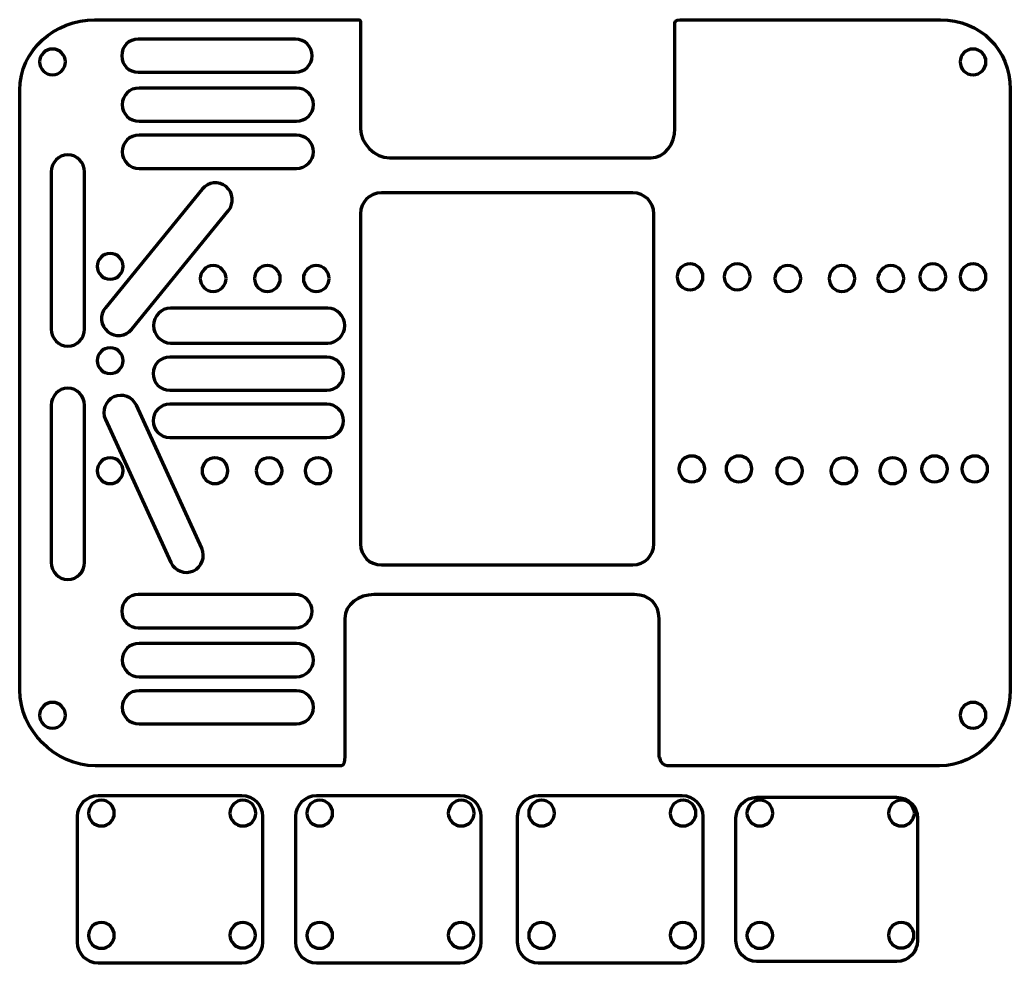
# Model space of a CAD drawing. Header units: inches. Extents: x -3.2 to 16.9, y -19 to 15.7.
# Drawn here: x -3.25 to 16.76, y -19.05 to 0 of the extents above; entities that cross this region are included whole.
import ezdxf

# ---------------------------------------------------------------- set-up
doc = ezdxf.new("R2010")
doc.units = ezdxf.units.IN
doc.header["$MEASUREMENT"] = 0
doc.layers.add('Layer 1', color=7, linetype='Continuous')

msp = doc.modelspace()

# ---------------------------------------------------------------- linework, layer by layer
at = {"layer": 'Layer 1', "color": 7, "lineweight": 70, "true_color": 0xffffff}
for points, knots in [([(15.35, 0), (15.35, 0), (10.145, 0), (10.145, 0), (10.081, 0), (9.984, 0.002), (9.984, -0.062), (9.984, -0.062), (9.984, -2.201), (9.984, -2.201), (9.984, -2.495), (9.791, -2.787), (9.497, -2.787), (9.497, -2.787), (4.219, -2.787), (4.219, -2.787), (3.923, -2.787), (3.634, -2.491), (3.634, -2.195), (3.634, -2.195), (3.634, -0.062), (3.634, -0.062), (3.634, 0.002), (3.629, 0), (3.566, 0), (3.566, 0), (-1.727, 0), (-1.727, 0), (-2.537, 0), (-3.246, -0.609), (-3.246, -1.419), (-3.246, -1.419), (-3.246, -13.531), (-3.246, -13.531), (-3.246, -14.345), (-2.533, -15.064), (-1.72, -15.064), (-1.72, -15.064), (3.248, -15.064), (3.248, -15.064), (3.315, -15.064), (3.316, -14.955), (3.316, -14.888), (3.316, -14.888), (3.316, -14.888), (3.316, -14.887), (3.316, -14.887), (3.316, -12.098), (3.316, -12.098), (3.316, -11.798), (3.607, -11.606), (3.907, -11.606), (3.907, -11.606), (9.169, -11.606), (9.169, -11.606), (9.468, -11.606), (9.666, -11.798), (9.666, -12.098), (9.666, -12.098), (9.666, -14.887), (9.666, -14.887), (9.666, -14.891), (9.689, -14.921), (9.69, -14.925), (9.692, -14.988), (9.765, -15.064), (9.827, -15.064), (9.827, -15.064), (15.324, -15.064), (15.324, -15.064), (16.138, -15.064), (16.757, -14.345), (16.757, -13.531), (16.757, -13.531), (16.757, -1.401), (16.757, -1.401), (16.757, -0.598), (16.153, 0), (15.35, 0)], [0, 0, 0, 0, 1, 1, 1, 2, 2, 2, 3, 3, 3, 4, 4, 4, 5, 5, 5, 6, 6, 6, 7, 7, 7, 8, 8, 8, 9, 9, 9, 10, 10, 10, 11, 11, 11, 12, 12, 12, 13, 13, 13, 14, 14, 14, 15, 15, 15, 16, 16, 16, 17, 17, 17, 18, 18, 18, 19, 19, 19, 20, 20, 20, 21, 21, 21, 22, 22, 22, 23, 23, 23, 24, 24, 24, 25, 25, 25, 26, 26, 26, 26]), ([(-0.853, -0.388), (-0.853, -0.388), (2.322, -0.388), (2.322, -0.388), (2.507, -0.388), (2.657, -0.538), (2.657, -0.723), (2.657, -0.908), (2.507, -1.058), (2.322, -1.058), (2.322, -1.058), (-0.853, -1.058), (-0.853, -1.058), (-1.038, -1.058), (-1.188, -0.908), (-1.188, -0.723), (-1.188, -0.538), (-1.038, -0.388), (-0.853, -0.388)], [0, 0, 0, 0, 1, 1, 1, 2, 2, 2, 3, 3, 3, 4, 4, 4, 5, 5, 5, 6, 6, 6, 6]), ([(-2.585, -0.588), (-2.441, -0.588), (-2.324, -0.705), (-2.324, -0.849), (-2.324, -0.993), (-2.441, -1.11), (-2.585, -1.11), (-2.729, -1.11), (-2.846, -0.993), (-2.846, -0.849), (-2.846, -0.705), (-2.729, -0.588), (-2.585, -0.588)], [0, 0, 0, 0, 1, 1, 1, 2, 2, 2, 3, 3, 3, 4, 4, 4, 4]), ([(16.006, -0.588), (16.15, -0.588), (16.267, -0.705), (16.267, -0.849), (16.267, -0.993), (16.15, -1.11), (16.006, -1.11), (15.862, -1.11), (15.745, -0.993), (15.745, -0.849), (15.745, -0.705), (15.862, -0.588), (16.006, -0.588)], [0, 0, 0, 0, 1, 1, 1, 2, 2, 2, 3, 3, 3, 4, 4, 4, 4]), ([(2.34, -2.046), (2.34, -2.046), (-0.835, -2.046), (-0.835, -2.046), (-1.024, -2.046), (-1.179, -1.9), (-1.179, -1.711), (-1.179, -1.522), (-1.024, -1.376), (-0.835, -1.376), (-0.835, -1.376), (2.34, -1.376), (2.34, -1.376), (2.529, -1.376), (2.684, -1.522), (2.684, -1.711), (2.684, -1.9), (2.529, -2.046), (2.34, -2.046)], [0, 0, 0, 0, 1, 1, 1, 2, 2, 2, 3, 3, 3, 4, 4, 4, 5, 5, 5, 6, 6, 6, 6]), ([(-0.835, -2.999), (-1.024, -2.999), (-1.179, -2.853), (-1.179, -2.663), (-1.179, -2.474), (-1.024, -2.328), (-0.835, -2.328), (-0.835, -2.328), (2.34, -2.328), (2.34, -2.328), (2.529, -2.328), (2.684, -2.474), (2.684, -2.663), (2.684, -2.853), (2.529, -2.999), (2.34, -2.999), (2.34, -2.999), (-0.835, -2.999), (-0.835, -2.999)], [0, 0, 0, 0, 1, 1, 1, 2, 2, 2, 3, 3, 3, 4, 4, 4, 5, 5, 5, 6, 6, 6, 6]), ([(-1.94, -6.244), (-1.94, -6.433), (-2.086, -6.588), (-2.275, -6.588), (-2.465, -6.588), (-2.611, -6.433), (-2.611, -6.244), (-2.611, -6.244), (-2.611, -3.069), (-2.611, -3.069), (-2.611, -2.88), (-2.465, -2.725), (-2.275, -2.725), (-2.086, -2.725), (-1.94, -2.88), (-1.94, -3.069), (-1.94, -3.069), (-1.94, -6.244), (-1.94, -6.244)], [0, 0, 0, 0, 1, 1, 1, 2, 2, 2, 3, 3, 3, 4, 4, 4, 5, 5, 5, 6, 6, 6, 6]), ([(-0.985, -6.248), (-1.105, -6.395), (-1.322, -6.417), (-1.469, -6.298), (-1.615, -6.178), (-1.638, -5.96), (-1.518, -5.814), (-1.518, -5.814), (0.437, -3.417), (0.437, -3.417), (0.556, -3.271), (0.774, -3.249), (0.921, -3.368), (1.067, -3.488), (1.089, -3.705), (0.97, -3.852), (0.97, -3.852), (-0.985, -6.248), (-0.985, -6.248)], [0, 0, 0, 0, 1, 1, 1, 2, 2, 2, 3, 3, 3, 4, 4, 4, 5, 5, 5, 6, 6, 6, 6]), ([(9.56, -10.583), (9.56, -10.817), (9.371, -11.007), (9.137, -11.007), (9.137, -11.007), (4.057, -11.007), (4.057, -11.007), (3.823, -11.007), (3.634, -10.817), (3.634, -10.583), (3.634, -10.583), (3.634, -3.916), (3.634, -3.916), (3.634, -3.682), (3.823, -3.492), (4.057, -3.492), (4.057, -3.492), (9.137, -3.492), (9.137, -3.492), (9.371, -3.492), (9.56, -3.682), (9.56, -3.916), (9.56, -3.916), (9.56, -10.583), (9.56, -10.583)], [0, 0, 0, 0, 1, 1, 1, 2, 2, 2, 3, 3, 3, 4, 4, 4, 5, 5, 5, 6, 6, 6, 7, 7, 7, 8, 8, 8, 8]), ([(-1.421, -4.716), (-1.277, -4.716), (-1.16, -4.833), (-1.16, -4.977), (-1.16, -5.121), (-1.277, -5.238), (-1.421, -5.238), (-1.565, -5.238), (-1.682, -5.121), (-1.682, -4.977), (-1.682, -4.833), (-1.565, -4.716), (-1.421, -4.716)], [0, 0, 0, 0, 1, 1, 1, 2, 2, 2, 3, 3, 3, 4, 4, 4, 4]), ([(0.921, -5.224), (0.921, -5.368), (0.804, -5.484), (0.66, -5.484), (0.516, -5.484), (0.4, -5.368), (0.4, -5.224), (0.4, -5.08), (0.516, -4.963), (0.66, -4.963), (0.804, -4.963), (0.921, -5.08), (0.921, -5.224)], [0, 0, 0, 0, 1, 1, 1, 2, 2, 2, 3, 3, 3, 4, 4, 4, 4]), ([(2.015, -5.224), (2.015, -5.368), (1.898, -5.484), (1.754, -5.484), (1.61, -5.484), (1.493, -5.368), (1.493, -5.224), (1.493, -5.08), (1.61, -4.963), (1.754, -4.963), (1.898, -4.963), (2.015, -5.08), (2.015, -5.224)], [0, 0, 0, 0, 1, 1, 1, 2, 2, 2, 3, 3, 3, 4, 4, 4, 4]), ([(3.003, -5.224), (3.003, -5.368), (2.886, -5.484), (2.742, -5.484), (2.598, -5.484), (2.481, -5.368), (2.481, -5.224), (2.481, -5.08), (2.598, -4.963), (2.742, -4.963), (2.886, -4.963), (3.003, -5.08), (3.003, -5.224)], [0, 0, 0, 0, 1, 1, 1, 2, 2, 2, 3, 3, 3, 4, 4, 4, 4]), ([(10.291, -4.927), (10.435, -4.927), (10.552, -5.044), (10.552, -5.188), (10.552, -5.332), (10.435, -5.449), (10.291, -5.449), (10.147, -5.449), (10.03, -5.332), (10.03, -5.188), (10.03, -5.044), (10.147, -4.927), (10.291, -4.927)], [0, 0, 0, 0, 1, 1, 1, 2, 2, 2, 3, 3, 3, 4, 4, 4, 4]), ([(11.244, -4.927), (11.388, -4.927), (11.505, -5.044), (11.505, -5.188), (11.505, -5.332), (11.388, -5.449), (11.244, -5.449), (11.1, -5.449), (10.983, -5.332), (10.983, -5.188), (10.983, -5.044), (11.1, -4.927), (11.244, -4.927)], [0, 0, 0, 0, 1, 1, 1, 2, 2, 2, 3, 3, 3, 4, 4, 4, 4]), ([(12.267, -4.963), (12.411, -4.963), (12.528, -5.08), (12.528, -5.224), (12.528, -5.368), (12.411, -5.484), (12.267, -5.484), (12.123, -5.484), (12.006, -5.368), (12.006, -5.224), (12.006, -5.08), (12.123, -4.963), (12.267, -4.963)], [0, 0, 0, 0, 1, 1, 1, 2, 2, 2, 3, 3, 3, 4, 4, 4, 4]), ([(13.36, -4.963), (13.504, -4.963), (13.621, -5.08), (13.621, -5.224), (13.621, -5.368), (13.504, -5.484), (13.36, -5.484), (13.216, -5.484), (13.1, -5.368), (13.1, -5.224), (13.1, -5.08), (13.216, -4.963), (13.36, -4.963)], [0, 0, 0, 0, 1, 1, 1, 2, 2, 2, 3, 3, 3, 4, 4, 4, 4]), ([(14.348, -4.963), (14.492, -4.963), (14.609, -5.08), (14.609, -5.224), (14.609, -5.368), (14.492, -5.484), (14.348, -5.484), (14.204, -5.484), (14.087, -5.368), (14.087, -5.224), (14.087, -5.08), (14.204, -4.963), (14.348, -4.963)], [0, 0, 0, 0, 1, 1, 1, 2, 2, 2, 3, 3, 3, 4, 4, 4, 4]), ([(15.195, -4.927), (15.339, -4.927), (15.456, -5.044), (15.456, -5.188), (15.456, -5.332), (15.339, -5.449), (15.195, -5.449), (15.051, -5.449), (14.934, -5.332), (14.934, -5.188), (14.934, -5.044), (15.051, -4.927), (15.195, -4.927)], [0, 0, 0, 0, 1, 1, 1, 2, 2, 2, 3, 3, 3, 4, 4, 4, 4]), ([(16.006, -4.927), (16.15, -4.927), (16.267, -5.044), (16.267, -5.188), (16.267, -5.332), (16.15, -5.449), (16.006, -5.449), (15.862, -5.449), (15.745, -5.332), (15.745, -5.188), (15.745, -5.044), (15.862, -4.927), (16.006, -4.927)], [0, 0, 0, 0, 1, 1, 1, 2, 2, 2, 3, 3, 3, 4, 4, 4, 4]), ([(2.975, -6.526), (2.975, -6.526), (-0.2, -6.526), (-0.2, -6.526), (-0.389, -6.526), (-0.544, -6.363), (-0.544, -6.174), (-0.544, -5.984), (-0.389, -5.821), (-0.2, -5.821), (-0.2, -5.821), (2.975, -5.821), (2.975, -5.821), (3.164, -5.821), (3.319, -5.984), (3.319, -6.174), (3.319, -6.363), (3.164, -6.526), (2.975, -6.526)], [0, 0, 0, 0, 1, 1, 1, 2, 2, 2, 3, 3, 3, 4, 4, 4, 5, 5, 5, 6, 6, 6, 6]), ([(-1.421, -6.621), (-1.277, -6.621), (-1.16, -6.738), (-1.16, -6.882), (-1.16, -7.026), (-1.277, -7.143), (-1.421, -7.143), (-1.565, -7.143), (-1.682, -7.026), (-1.682, -6.882), (-1.682, -6.738), (-1.565, -6.621), (-1.421, -6.621)], [0, 0, 0, 0, 1, 1, 1, 2, 2, 2, 3, 3, 3, 4, 4, 4, 4]), ([(2.957, -7.479), (2.957, -7.479), (-0.218, -7.479), (-0.218, -7.479), (-0.403, -7.479), (-0.553, -7.329), (-0.553, -7.144), (-0.553, -6.959), (-0.403, -6.809), (-0.218, -6.809), (-0.218, -6.809), (2.957, -6.809), (2.957, -6.809), (3.142, -6.809), (3.292, -6.959), (3.292, -7.144), (3.292, -7.329), (3.142, -7.479), (2.957, -7.479)], [0, 0, 0, 0, 1, 1, 1, 2, 2, 2, 3, 3, 3, 4, 4, 4, 5, 5, 5, 6, 6, 6, 6]), ([(-1.94, -10.958), (-1.94, -11.147), (-2.086, -11.302), (-2.275, -11.302), (-2.465, -11.302), (-2.611, -11.147), (-2.611, -10.958), (-2.611, -10.958), (-2.611, -7.783), (-2.611, -7.783), (-2.611, -7.594), (-2.465, -7.439), (-2.275, -7.439), (-2.086, -7.439), (-1.94, -7.594), (-1.94, -7.783), (-1.94, -7.783), (-1.94, -10.958), (-1.94, -10.958)], [0, 0, 0, 0, 1, 1, 1, 2, 2, 2, 3, 3, 3, 4, 4, 4, 5, 5, 5, 6, 6, 6, 6]), ([(0.26, -11.126), (0.088, -11.205), (-0.117, -11.129), (-0.196, -10.957), (-0.196, -10.957), (-1.517, -8.07), (-1.517, -8.07), (-1.596, -7.898), (-1.519, -7.693), (-1.347, -7.614), (-1.175, -7.535), (-0.97, -7.612), (-0.892, -7.784), (-0.892, -7.784), (0.43, -10.671), (0.43, -10.671), (0.509, -10.843), (0.432, -11.048), (0.26, -11.126)], [0, 0, 0, 0, 1, 1, 1, 2, 2, 2, 3, 3, 3, 4, 4, 4, 5, 5, 5, 6, 6, 6, 6]), ([(2.957, -8.431), (2.957, -8.431), (-0.218, -8.431), (-0.218, -8.431), (-0.403, -8.431), (-0.553, -8.281), (-0.553, -8.096), (-0.553, -7.911), (-0.403, -7.761), (-0.218, -7.761), (-0.218, -7.761), (2.957, -7.761), (2.957, -7.761), (3.142, -7.761), (3.292, -7.911), (3.292, -8.096), (3.292, -8.281), (3.142, -8.431), (2.957, -8.431)], [0, 0, 0, 0, 1, 1, 1, 2, 2, 2, 3, 3, 3, 4, 4, 4, 5, 5, 5, 6, 6, 6, 6]), ([(-1.421, -9.365), (-1.565, -9.365), (-1.682, -9.248), (-1.682, -9.104), (-1.682, -8.96), (-1.565, -8.843), (-1.421, -8.843), (-1.277, -8.843), (-1.16, -8.96), (-1.16, -9.104), (-1.16, -9.248), (-1.277, -9.365), (-1.421, -9.365)], [0, 0, 0, 0, 1, 1, 1, 2, 2, 2, 3, 3, 3, 4, 4, 4, 4]), ([(0.435, -9.104), (0.435, -8.96), (0.552, -8.843), (0.696, -8.843), (0.84, -8.843), (0.957, -8.96), (0.957, -9.104), (0.957, -9.248), (0.84, -9.365), (0.696, -9.365), (0.552, -9.365), (0.435, -9.248), (0.435, -9.104)], [0, 0, 0, 0, 1, 1, 1, 2, 2, 2, 3, 3, 3, 4, 4, 4, 4]), ([(1.528, -9.104), (1.528, -8.96), (1.645, -8.843), (1.789, -8.843), (1.933, -8.843), (2.05, -8.96), (2.05, -9.104), (2.05, -9.248), (1.933, -9.365), (1.789, -9.365), (1.645, -9.365), (1.528, -9.248), (1.528, -9.104)], [0, 0, 0, 0, 1, 1, 1, 2, 2, 2, 3, 3, 3, 4, 4, 4, 4]), ([(2.777, -9.365), (2.633, -9.365), (2.516, -9.248), (2.516, -9.104), (2.516, -8.96), (2.633, -8.843), (2.777, -8.843), (2.921, -8.843), (3.038, -8.96), (3.038, -9.104), (3.038, -9.248), (2.921, -9.365), (2.777, -9.365)], [0, 0, 0, 0, 1, 1, 1, 2, 2, 2, 3, 3, 3, 4, 4, 4, 4]), ([(10.326, -9.33), (10.182, -9.33), (10.066, -9.213), (10.066, -9.069), (10.066, -8.925), (10.182, -8.808), (10.326, -8.808), (10.471, -8.808), (10.587, -8.925), (10.587, -9.069), (10.587, -9.213), (10.471, -9.33), (10.326, -9.33)], [0, 0, 0, 0, 1, 1, 1, 2, 2, 2, 3, 3, 3, 4, 4, 4, 4]), ([(11.279, -9.33), (11.135, -9.33), (11.018, -9.213), (11.018, -9.069), (11.018, -8.925), (11.135, -8.808), (11.279, -8.808), (11.423, -8.808), (11.54, -8.925), (11.54, -9.069), (11.54, -9.213), (11.423, -9.33), (11.279, -9.33)], [0, 0, 0, 0, 1, 1, 1, 2, 2, 2, 3, 3, 3, 4, 4, 4, 4]), ([(12.302, -9.365), (12.158, -9.365), (12.041, -9.248), (12.041, -9.104), (12.041, -8.96), (12.158, -8.843), (12.302, -8.843), (12.446, -8.843), (12.563, -8.96), (12.563, -9.104), (12.563, -9.248), (12.446, -9.365), (12.302, -9.365)], [0, 0, 0, 0, 1, 1, 1, 2, 2, 2, 3, 3, 3, 4, 4, 4, 4]), ([(13.396, -9.365), (13.252, -9.365), (13.135, -9.248), (13.135, -9.104), (13.135, -8.96), (13.252, -8.843), (13.396, -8.843), (13.54, -8.843), (13.657, -8.96), (13.657, -9.104), (13.657, -9.248), (13.54, -9.365), (13.396, -9.365)], [0, 0, 0, 0, 1, 1, 1, 2, 2, 2, 3, 3, 3, 4, 4, 4, 4]), ([(14.383, -9.365), (14.239, -9.365), (14.123, -9.248), (14.123, -9.104), (14.123, -8.96), (14.239, -8.843), (14.383, -8.843), (14.527, -8.843), (14.644, -8.96), (14.644, -9.104), (14.644, -9.248), (14.527, -9.365), (14.383, -9.365)], [0, 0, 0, 0, 1, 1, 1, 2, 2, 2, 3, 3, 3, 4, 4, 4, 4]), ([(15.23, -9.33), (15.086, -9.33), (14.969, -9.213), (14.969, -9.069), (14.969, -8.925), (15.086, -8.808), (15.23, -8.808), (15.374, -8.808), (15.491, -8.925), (15.491, -9.069), (15.491, -9.213), (15.374, -9.33), (15.23, -9.33)], [0, 0, 0, 0, 1, 1, 1, 2, 2, 2, 3, 3, 3, 4, 4, 4, 4]), ([(16.041, -9.33), (15.897, -9.33), (15.781, -9.213), (15.781, -9.069), (15.781, -8.925), (15.897, -8.808), (16.041, -8.808), (16.186, -8.808), (16.302, -8.925), (16.302, -9.069), (16.302, -9.213), (16.186, -9.33), (16.041, -9.33)], [0, 0, 0, 0, 1, 1, 1, 2, 2, 2, 3, 3, 3, 4, 4, 4, 4]), ([(-0.853, -11.606), (-0.853, -11.606), (2.322, -11.606), (2.322, -11.606), (2.507, -11.606), (2.657, -11.756), (2.657, -11.942), (2.657, -12.127), (2.507, -12.277), (2.322, -12.277), (2.322, -12.277), (-0.853, -12.277), (-0.853, -12.277), (-1.038, -12.277), (-1.188, -12.127), (-1.188, -11.942), (-1.188, -11.756), (-1.038, -11.606), (-0.853, -11.606)], [0, 0, 0, 0, 1, 1, 1, 2, 2, 2, 3, 3, 3, 4, 4, 4, 5, 5, 5, 6, 6, 6, 6]), ([(2.34, -13.264), (2.34, -13.264), (-0.835, -13.264), (-0.835, -13.264), (-1.024, -13.264), (-1.179, -13.118), (-1.179, -12.929), (-1.179, -12.74), (-1.024, -12.594), (-0.835, -12.594), (-0.835, -12.594), (2.34, -12.594), (2.34, -12.594), (2.529, -12.594), (2.684, -12.74), (2.684, -12.929), (2.684, -13.118), (2.529, -13.264), (2.34, -13.264)], [0, 0, 0, 0, 1, 1, 1, 2, 2, 2, 3, 3, 3, 4, 4, 4, 5, 5, 5, 6, 6, 6, 6]), ([(2.34, -14.217), (2.34, -14.217), (-0.835, -14.217), (-0.835, -14.217), (-1.024, -14.217), (-1.179, -14.071), (-1.179, -13.882), (-1.179, -13.693), (-1.024, -13.547), (-0.835, -13.547), (-0.835, -13.547), (2.34, -13.547), (2.34, -13.547), (2.529, -13.547), (2.684, -13.693), (2.684, -13.882), (2.684, -14.071), (2.529, -14.217), (2.34, -14.217)], [0, 0, 0, 0, 1, 1, 1, 2, 2, 2, 3, 3, 3, 4, 4, 4, 5, 5, 5, 6, 6, 6, 6]), ([(-2.585, -14.304), (-2.729, -14.304), (-2.846, -14.187), (-2.846, -14.043), (-2.846, -13.899), (-2.729, -13.782), (-2.585, -13.782), (-2.441, -13.782), (-2.324, -13.899), (-2.324, -14.043), (-2.324, -14.187), (-2.441, -14.304), (-2.585, -14.304)], [0, 0, 0, 0, 1, 1, 1, 2, 2, 2, 3, 3, 3, 4, 4, 4, 4]), ([(16.006, -14.304), (15.862, -14.304), (15.745, -14.187), (15.745, -14.043), (15.745, -13.899), (15.862, -13.782), (16.006, -13.782), (16.15, -13.782), (16.267, -13.899), (16.267, -14.043), (16.267, -14.187), (16.15, -14.304), (16.006, -14.304)], [0, 0, 0, 0, 1, 1, 1, 2, 2, 2, 3, 3, 3, 4, 4, 4, 4]), ([(1.658, -16.087), (1.658, -15.853), (1.469, -15.663), (1.235, -15.663), (1.235, -15.663), (-1.658, -15.663), (-1.658, -15.663), (-1.892, -15.663), (-2.081, -15.853), (-2.081, -16.087), (-2.081, -16.087), (-2.081, -18.627), (-2.081, -18.627), (-2.081, -18.86), (-1.892, -19.05), (-1.658, -19.05), (-1.658, -19.05), (1.235, -19.05), (1.235, -19.05), (1.469, -19.05), (1.658, -18.86), (1.658, -18.627), (1.658, -18.627), (1.658, -16.087), (1.658, -16.087)], [0, 0, 0, 0, 1, 1, 1, 2, 2, 2, 3, 3, 3, 4, 4, 4, 5, 5, 5, 6, 6, 6, 7, 7, 7, 8, 8, 8, 8]), ([(-1.597, -16.279), (-1.741, -16.279), (-1.858, -16.163), (-1.858, -16.019), (-1.858, -15.875), (-1.741, -15.758), (-1.597, -15.758), (-1.453, -15.758), (-1.337, -15.875), (-1.337, -16.019), (-1.337, -16.163), (-1.453, -16.279), (-1.597, -16.279)], [0, 0, 0, 0, 1, 1, 1, 2, 2, 2, 3, 3, 3, 4, 4, 4, 4]), ([(1.26, -16.279), (1.116, -16.279), (0.999, -16.163), (0.999, -16.019), (0.999, -15.875), (1.116, -15.758), (1.26, -15.758), (1.404, -15.758), (1.521, -15.875), (1.521, -16.019), (1.521, -16.163), (1.404, -16.279), (1.26, -16.279)], [0, 0, 0, 0, 1, 1, 1, 2, 2, 2, 3, 3, 3, 4, 4, 4, 4]), ([(6.068, -16.087), (6.068, -15.853), (5.878, -15.663), (5.644, -15.663), (5.644, -15.663), (2.752, -15.663), (2.752, -15.663), (2.518, -15.663), (2.328, -15.853), (2.328, -16.087), (2.328, -16.087), (2.328, -18.627), (2.328, -18.627), (2.328, -18.86), (2.518, -19.05), (2.752, -19.05), (2.752, -19.05), (5.644, -19.05), (5.644, -19.05), (5.878, -19.05), (6.068, -18.86), (6.068, -18.627), (6.068, -18.627), (6.068, -16.087), (6.068, -16.087)], [0, 0, 0, 0, 1, 1, 1, 2, 2, 2, 3, 3, 3, 4, 4, 4, 5, 5, 5, 6, 6, 6, 7, 7, 7, 8, 8, 8, 8]), ([(2.812, -16.279), (2.668, -16.279), (2.551, -16.163), (2.551, -16.019), (2.551, -15.875), (2.668, -15.758), (2.812, -15.758), (2.956, -15.758), (3.073, -15.875), (3.073, -16.019), (3.073, -16.163), (2.956, -16.279), (2.812, -16.279)], [0, 0, 0, 0, 1, 1, 1, 2, 2, 2, 3, 3, 3, 4, 4, 4, 4]), ([(5.67, -16.279), (5.526, -16.279), (5.409, -16.163), (5.409, -16.019), (5.409, -15.875), (5.526, -15.758), (5.67, -15.758), (5.814, -15.758), (5.931, -15.875), (5.931, -16.019), (5.931, -16.163), (5.814, -16.279), (5.67, -16.279)], [0, 0, 0, 0, 1, 1, 1, 2, 2, 2, 3, 3, 3, 4, 4, 4, 4]), ([(10.548, -16.087), (10.548, -15.853), (10.359, -15.663), (10.125, -15.663), (10.125, -15.663), (7.232, -15.663), (7.232, -15.663), (6.998, -15.663), (6.809, -15.853), (6.809, -16.087), (6.809, -16.087), (6.809, -18.627), (6.809, -18.627), (6.809, -18.86), (6.998, -19.05), (7.232, -19.05), (7.232, -19.05), (10.125, -19.05), (10.125, -19.05), (10.359, -19.05), (10.548, -18.86), (10.548, -18.627), (10.548, -18.627), (10.548, -16.087), (10.548, -16.087)], [0, 0, 0, 0, 1, 1, 1, 2, 2, 2, 3, 3, 3, 4, 4, 4, 5, 5, 5, 6, 6, 6, 7, 7, 7, 8, 8, 8, 8]), ([(7.293, -16.279), (7.149, -16.279), (7.032, -16.163), (7.032, -16.019), (7.032, -15.875), (7.149, -15.758), (7.293, -15.758), (7.437, -15.758), (7.553, -15.875), (7.553, -16.019), (7.553, -16.163), (7.437, -16.279), (7.293, -16.279)], [0, 0, 0, 0, 1, 1, 1, 2, 2, 2, 3, 3, 3, 4, 4, 4, 4]), ([(10.15, -16.279), (10.006, -16.279), (9.889, -16.163), (9.889, -16.019), (9.889, -15.875), (10.006, -15.758), (10.15, -15.758), (10.294, -15.758), (10.411, -15.875), (10.411, -16.019), (10.411, -16.163), (10.294, -16.279), (10.15, -16.279)], [0, 0, 0, 0, 1, 1, 1, 2, 2, 2, 3, 3, 3, 4, 4, 4, 4]), ([(14.887, -16.122), (14.887, -15.888), (14.698, -15.699), (14.464, -15.699), (14.464, -15.699), (11.642, -15.699), (11.642, -15.699), (11.408, -15.699), (11.218, -15.888), (11.218, -16.122), (11.218, -16.122), (11.218, -18.591), (11.218, -18.591), (11.218, -18.825), (11.408, -19.015), (11.642, -19.015), (11.642, -19.015), (14.464, -19.015), (14.464, -19.015), (14.698, -19.015), (14.887, -18.825), (14.887, -18.591), (14.887, -18.591), (14.887, -16.122), (14.887, -16.122)], [0, 0, 0, 0, 1, 1, 1, 2, 2, 2, 3, 3, 3, 4, 4, 4, 5, 5, 5, 6, 6, 6, 7, 7, 7, 8, 8, 8, 8]), ([(11.702, -16.279), (11.558, -16.279), (11.441, -16.163), (11.441, -16.019), (11.441, -15.875), (11.558, -15.758), (11.702, -15.758), (11.846, -15.758), (11.963, -15.875), (11.963, -16.019), (11.963, -16.163), (11.846, -16.279), (11.702, -16.279)], [0, 0, 0, 0, 1, 1, 1, 2, 2, 2, 3, 3, 3, 4, 4, 4, 4]), ([(14.56, -16.279), (14.416, -16.279), (14.299, -16.163), (14.299, -16.019), (14.299, -15.875), (14.416, -15.758), (14.56, -15.758), (14.704, -15.758), (14.821, -15.875), (14.821, -16.019), (14.821, -16.163), (14.704, -16.279), (14.56, -16.279)], [0, 0, 0, 0, 1, 1, 1, 2, 2, 2, 3, 3, 3, 4, 4, 4, 4]), ([(-1.597, -18.749), (-1.741, -18.749), (-1.858, -18.632), (-1.858, -18.488), (-1.858, -18.344), (-1.741, -18.227), (-1.597, -18.227), (-1.453, -18.227), (-1.337, -18.344), (-1.337, -18.488), (-1.337, -18.632), (-1.453, -18.749), (-1.597, -18.749)], [0, 0, 0, 0, 1, 1, 1, 2, 2, 2, 3, 3, 3, 4, 4, 4, 4]), ([(1.257, -18.742), (1.114, -18.742), (0.999, -18.627), (0.999, -18.484), (0.999, -18.342), (1.114, -18.227), (1.257, -18.227), (1.399, -18.227), (1.514, -18.342), (1.514, -18.484), (1.514, -18.627), (1.399, -18.742), (1.257, -18.742)], [0, 0, 0, 0, 1, 1, 1, 2, 2, 2, 3, 3, 3, 4, 4, 4, 4]), ([(2.812, -18.749), (2.668, -18.749), (2.551, -18.632), (2.551, -18.488), (2.551, -18.344), (2.668, -18.227), (2.812, -18.227), (2.956, -18.227), (3.073, -18.344), (3.073, -18.488), (3.073, -18.632), (2.956, -18.749), (2.812, -18.749)], [0, 0, 0, 0, 1, 1, 1, 2, 2, 2, 3, 3, 3, 4, 4, 4, 4]), ([(5.666, -18.742), (5.524, -18.742), (5.409, -18.627), (5.409, -18.484), (5.409, -18.342), (5.524, -18.227), (5.666, -18.227), (5.808, -18.227), (5.924, -18.342), (5.924, -18.484), (5.924, -18.627), (5.808, -18.742), (5.666, -18.742)], [0, 0, 0, 0, 1, 1, 1, 2, 2, 2, 3, 3, 3, 4, 4, 4, 4]), ([(7.293, -18.749), (7.149, -18.749), (7.032, -18.632), (7.032, -18.488), (7.032, -18.344), (7.149, -18.227), (7.293, -18.227), (7.437, -18.227), (7.553, -18.344), (7.553, -18.488), (7.553, -18.632), (7.437, -18.749), (7.293, -18.749)], [0, 0, 0, 0, 1, 1, 1, 2, 2, 2, 3, 3, 3, 4, 4, 4, 4]), ([(10.147, -18.742), (10.004, -18.742), (9.889, -18.627), (9.889, -18.484), (9.889, -18.342), (10.004, -18.227), (10.147, -18.227), (10.289, -18.227), (10.404, -18.342), (10.404, -18.484), (10.404, -18.627), (10.289, -18.742), (10.147, -18.742)], [0, 0, 0, 0, 1, 1, 1, 2, 2, 2, 3, 3, 3, 4, 4, 4, 4]), ([(11.702, -18.749), (11.558, -18.749), (11.441, -18.632), (11.441, -18.488), (11.441, -18.344), (11.558, -18.227), (11.702, -18.227), (11.846, -18.227), (11.963, -18.344), (11.963, -18.488), (11.963, -18.632), (11.846, -18.749), (11.702, -18.749)], [0, 0, 0, 0, 1, 1, 1, 2, 2, 2, 3, 3, 3, 4, 4, 4, 4]), ([(14.556, -18.742), (14.414, -18.742), (14.299, -18.627), (14.299, -18.484), (14.299, -18.342), (14.414, -18.227), (14.556, -18.227), (14.698, -18.227), (14.814, -18.342), (14.814, -18.484), (14.814, -18.627), (14.698, -18.742), (14.556, -18.742)], [0, 0, 0, 0, 1, 1, 1, 2, 2, 2, 3, 3, 3, 4, 4, 4, 4])]:
    msp.add_open_spline(points, degree=3, knots=knots, dxfattribs=at)

doc.saveas('drawing.dxf')
